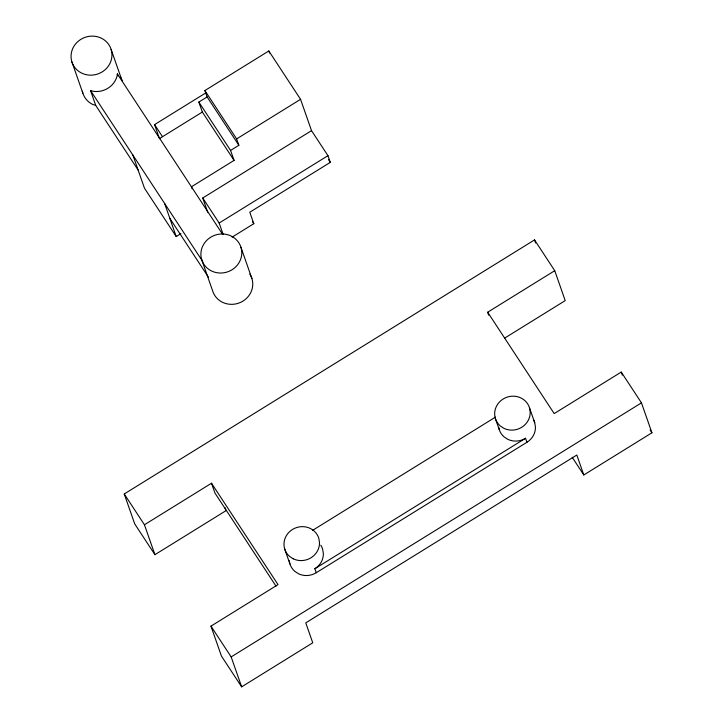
<?xml version="1.0" encoding="UTF-8"?>
<svg xmlns="http://www.w3.org/2000/svg" width="723" height="723" viewBox="0 0 723 723"><rect width="100%" height="100%" fill="white"/><g stroke="black" fill="none" stroke-linecap="round" stroke-linejoin="round"><path stroke-width="1.08" d="M222.747 234.523L117.334 73.873L117.117 75.861A20.578 19.394 -19.3 0 1 92.445 91.143L90.502 90.492L95.734 105.45L138.102 170.022M192.137 188.793L191.432 186.796L234.071 160.398L230.574 150.429L238.861 145.296L207.13 96.936L204.898 90.556L268.82 50.962L300.56 99.322L311.523 130.646L327.953 155.671L330.294 162.377L249.787 212.228L253.809 223.696L232.119 237.126M159.521 138.753L154.577 124.618L206.109 92.707M234.071 160.398L202.332 112.047L198.843 102.07L207.13 96.936M159.702 138.445L202.332 112.047M238.861 145.296L236.629 138.915L300.56 99.322M207.682 212.146L202.729 198.012L311.523 130.646M132.869 155.056L144.473 188.188L176.204 236.548L180.904 233.637M223.046 234.144L219.159 223.036L327.953 155.671M224.925 507.501L226.028 510.655L154.921 554.686L134.713 523.895L124.239 493.972L534.532 239.909L554.74 270.691L565.214 300.614L504.509 338.21M154.921 554.686L144.437 524.762L211.505 483.235L278.021 584.609L210.962 626.136L221.437 656.059L241.645 686.85L312.752 642.81L305.766 622.865L576.818 455.02L583.804 474.975L651.938 432.779L641.455 402.856L621.256 372.065L554.189 413.592L487.673 312.219L554.74 270.691M312.589 530.357L495.499 417.099M316.258 572.715L314.866 568.73L525.558 438.265L526.95 442.259L316.258 572.715A17.885 16.864 -19.3 0 1 298.491 573.773L294.74 571.306A17.885 16.864 -19.3 0 1 289.281 560.723M241.645 686.85L231.161 656.918L641.455 402.856M95.734 105.45L92.707 104.446A20.578 19.394 -19.3 0 1 82.359 91.215M650.104 429.986L651.938 432.779M572.173 457.243L583.804 474.975M328.468 159.593L330.294 162.377M204.898 90.556L236.629 138.915M198.843 102.07L230.574 150.429M252.589 221.844L253.809 223.696M154.577 124.618L162.485 136.674M202.729 198.012L219.159 223.036M90.502 90.492L202.666 261.437M169.842 218.382L208.522 277.334M275.996 586.118L215.02 493.185L211.505 483.235M124.239 493.972L144.437 524.762M210.962 626.136L231.161 656.918M529.48 407.745L530.203 412.092A17.885 16.864 -19.3 0 1 503.94 428.35L500.189 425.883A17.885 16.864 -19.3 0 1 503.154 399.006A17.885 16.864 -19.3 0 1 529.48 407.745L534.722 422.702L535.445 427.049A17.885 16.864 -19.3 0 1 526.95 442.259M495.382 418.563L499.222 429.534M621.256 372.065L622.34 375.165M534.532 239.909L535.616 243M268.82 50.962L269.552 53.05M240.958 247.284A20.578 19.394 -19.3 0 1 216.557 272.652A20.578 19.394 -19.3 0 1 206.516 240.587A20.578 19.394 -19.3 0 1 240.958 247.284L251.92 278.599M201.735 259.729L212.698 291.044A20.578 19.394 -19.3 0 0 240.614 302.359A20.578 19.394 -19.3 0 0 249.751 274.017M111.116 49.417A20.578 19.394 -19.3 0 1 86.724 74.785A20.578 19.394 -19.3 0 1 76.674 42.72A20.578 19.394 -19.3 0 1 111.116 49.417L122.088 80.732A20.578 19.394 -19.3 0 0 120.443 77.018M164.6 203.416L176.204 236.548M284.699 549.019L289.932 563.985M117.334 73.873L118.03 75.87M71.893 61.862L82.856 93.177M487.673 312.219L488.712 315.219M314.866 568.73A17.885 16.864 -19.3 0 0 323.353 553.52L322.63 549.173A17.885 16.864 -19.3 0 0 320.75 545.196M525.558 438.265A17.885 16.864 -19.3 0 1 507.781 439.322L504.03 436.855A17.885 16.864 -19.3 0 1 498.716 427.383M533.402 419.665A17.885 16.864 -19.3 0 1 534.722 422.702M293.249 558.816L289.498 556.339A17.885 16.864 -19.3 0 1 292.472 529.471A17.885 16.864 -19.3 0 1 318.789 538.201L319.512 542.548A17.885 16.864 -19.3 0 1 293.249 558.816"/></g></svg>
